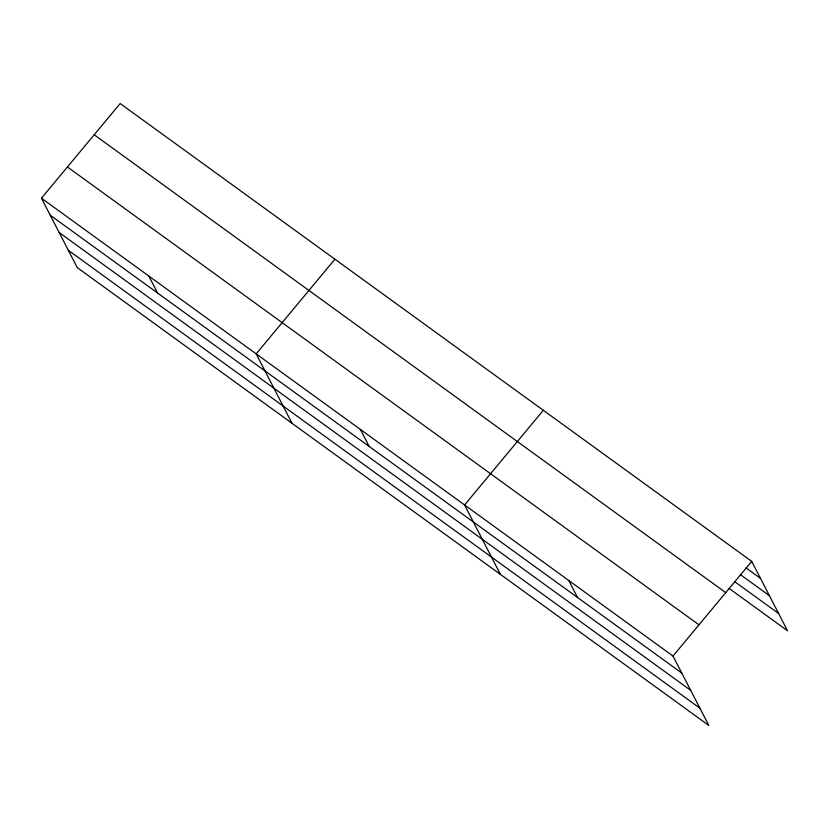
<?xml version="1.0" encoding="UTF-8"?>
<svg xmlns="http://www.w3.org/2000/svg" width="829" height="829" viewBox="0 0 829 829"><rect width="100%" height="100%" fill="white"/><g stroke="black" fill="none" stroke-linecap="round" stroke-linejoin="round"><path stroke-width="1.24" d="M41.45 198.204L672.993 656.05L708.816 725.458L77.273 267.612L41.45 198.204L120.184 103.542L751.727 561.388L787.55 630.796L729.199 588.486M334.916 259.208L256.171 353.879L291.995 423.277M543.316 410.293L464.582 504.965L500.405 574.373M672.993 656.05L751.727 561.388M745.913 567.803L760.504 578.383M740.245 574.528L769.426 595.678M734.857 581.771L778.628 613.501M94.205 134.775L725.748 592.631M67.429 166.971L698.971 624.817M50.227 215.198L681.759 673.055M59.149 232.503L690.692 690.35M68.351 250.317L699.883 708.163M568.787 580.507L577.554 597.502M360.377 429.422L369.154 446.416M148.816 276.047L157.583 293.041"/></g></svg>
